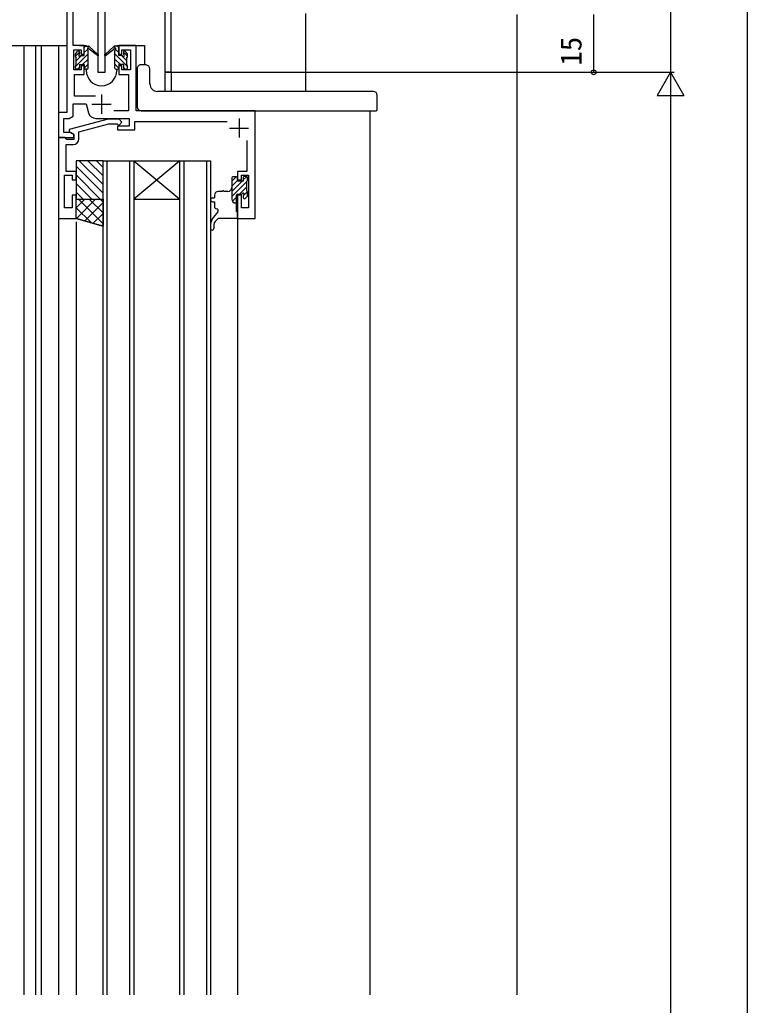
# Model space of a CAD drawing. Units: millimetres, scale not verified. Extents: x -437 to 438, y -681 to 678.
# Drawn here: x -223 to -33.6, y 216.7 to 473.1 of the extents above; entities that cross this region are included whole.
import ezdxf
from ezdxf.enums import TextEntityAlignment as Align

# ---------------------------------------------------------------- set-up
doc = ezdxf.new("R2010")
doc.units = ezdxf.units.MM
doc.header["$LTSCALE"] = 4
for name, color, linetype in [('0-3_YKK_11', 7, 'Continuous'), ('0-4_YKK_12', 2, 'Continuous'), ('0-5_YKK_13', 4, 'Continuous'), ('0-6_YKK_D', 6, 'Continuous'), ('0-8_YSS_K', 3, 'Continuous')]:
    doc.layers.add(name, color=color, linetype=linetype)
doc.styles.add('ＭＳ ゴシック', font='')
doc.styles.get('ＭＳ ゴシック').set_extended_font_data('MS Gothic')

msp = doc.modelspace()

# ---------------------------------------------------------------- linework, layer by layer
at = {"layer": '0-3_YKK_11'}
for p, q in [((-201.706, 453.601), (-201.706, 448.601)), ((-204.206, 451.101), (-199.206, 451.101)), ((-165.906, 447.401), (-165.906, 442.401)), ((-168.406, 444.901), (-163.406, 444.901))]:
    msp.add_line(p, q, dxfattribs=at)
for points in [[(-185.236, 479.901), (-185.236, 459.401), (-183.606, 459.401), (-183.606, 489.401)], [(-202.656, 479.901), (-202.656, 459.401), (-200.756, 459.401), (-200.756, 479.901)], [(-210.706, 478.871), (-210.706, 448.901), (-212.906, 448.901), (-212.906, 442.401), (-208.906, 442.401), (-208.906, 443.201), (-209.772, 443.701), (-211.506, 443.701), (-211.506, 447.401), (-210.118, 447.401), (-209.106, 447.985), (-209.106, 451.201), (-205.724, 451.201), (-205.103, 448.883)], [(-203.256, 453.201), (-208.706, 453.201), (-208.706, 458.801), (-206.206, 458.801), (-206.206, 461.101), (-207.006, 461.101), (-207.006, 460.001), (-208.906, 460.001), (-208.906, 465.201), (-207.006, 465.201), (-207.006, 464.101), (-206.206, 464.101), (-206.206, 466.401), (-209.106, 466.401), (-209.106, 477.271), (-207.506, 477.271)], [(-163.906, 441.628), (-163.906, 433.601), (-166.306, 433.601), (-166.306, 431.401), (-165.306, 431.401), (-165.306, 432.601), (-163.406, 432.601), (-163.406, 424.101), (-165.306, 424.101), (-165.306, 427.401), (-166.306, 427.401), (-166.306, 421.401), (-161.706, 421.401), (-161.706, 449.401), (-192.706, 449.401), (-192.706, 466.401), (-197.206, 466.401), (-197.206, 464.101), (-196.406, 464.101), (-196.406, 465.201), (-194.206, 465.201), (-194.206, 460.001), (-196.406, 460.001), (-196.406, 461.101), (-197.206, 461.101), (-197.206, 458.801), (-194.706, 458.801), (-194.706, 449.401), (-198.498, 449.401)], [(-207.606, 442.101), (-207.606, 443.921), (-199.845, 446.001), (-197.655, 446.001), (-197.23, 445.577), (-196.382, 446.425), (-197.157, 447.201), (-200.003, 447.201), (-210.106, 444.494), (-210.106, 443.894), (-208.906, 443.201), (-208.906, 441.901), (-210.706, 441.901), (-210.906, 442.101), (-211.206, 442.401), (-212.906, 442.401)], [(-203.171, 447.401), (-194.506, 447.401), (-194.506, 445.401), (-197.506, 445.401), (-197.506, 444.401), (-193.006, 444.401), (-193.006, 446.601), (-169.004, 446.601)], [(-212.906, 442.401), (-212.906, 421.401), (-208.306, 421.401), (-208.306, 427.401), (-209.306, 427.401), (-209.306, 424.101), (-211.306, 424.101), (-211.306, 432.601), (-209.306, 432.601), (-209.306, 431.401), (-208.306, 431.401), (-208.306, 433.601), (-210.906, 433.601), (-210.906, 440.601), (-209.106, 440.601)]]:
    msp.add_lwpolyline(points, dxfattribs=at)
for centre, radius, start, end in [((-203.171, 449.401), 2, 195, 270.00001), ((-209.106, 442.101), 1.5, 270.00001, 359.99999)]:
    msp.add_arc(centre, radius, start, end, dxfattribs=at)
at = {"layer": '0-4_YKK_12'}
for p, q in [((-148.606, 474.701), (-148.606, 454.401)), ((-226.256, 466.401), (-218.906, 466.401)), ((-221.906, 466.401), (-221.906, 219.401)), ((-218.906, 466.401), (-218.906, 219.401)), ((-218.906, 466.401), (-210.706, 466.401)), ((-217.406, 466.401), (-217.406, 219.401)), ((-212.906, 466.401), (-212.906, 219.401)), ((-207.406, 466.401), (-205.706, 466.401)), ((-205.706, 466.401), (-205.706, 466.201)), ((-197.706, 466.401), (-190.51, 466.401)), ((-197.706, 466.401), (-197.706, 466.201)), ((-190.51, 466.401), (-190.51, 461.317)), ((-205.706, 460.201), (-205.706, 459.901)), ((-197.706, 460.201), (-197.706, 459.901)), ((-185.236, 459.401), (-185.236, 454.401)), ((-183.606, 459.401), (-185.236, 459.401)), ((-183.606, 459.401), (-183.606, 454.401)), ((-131.906, 449.401), (-131.906, 219.401)), ((-201.306, 219.401), (-201.306, 436.401)), ((-200.306, 436.401), (-200.306, 219.401)), ((-194.306, 219.401), (-194.306, 436.401)), ((-193.306, 436.401), (-181.306, 436.401)), ((-193.306, 436.401), (-181.306, 426.401)), ((-181.306, 436.401), (-193.306, 426.401)), ((-181.306, 219.401), (-181.306, 436.401)), ((-180.306, 436.401), (-180.306, 219.401)), ((-174.306, 219.401), (-174.306, 436.401)), ((-193.306, 426.401), (-181.306, 426.401)), ((-208.306, 420.515), (-208.306, 219.401)), ((-166.306, 421.901), (-166.306, 219.401))]:
    msp.add_line(p, q, dxfattribs=at)
for points in [[(-201.306, 436.401), (-193.306, 436.401), (-193.306, 219.401)], [(-181.306, 436.401), (-173.306, 436.401), (-173.306, 219.401)]]:
    msp.add_lwpolyline(points, dxfattribs=at)
msp.add_arc((-201.706, 459.901), 4, 180, 0, dxfattribs=at)
at = {"layer": '0-5_YKK_13'}
for p, q in [((-208.506, 463.562), (-207.411, 464.657)), ((-208.506, 460.868), (-205.206, 464.168)), ((-208.506, 463.501), (-208.506, 464.101)), ((-208.418, 464.313), (-207.918, 464.813)), ((-207.406, 464.601), (-207.406, 464.262)), ((-206.206, 465.862), (-205.867, 466.201)), ((-206.206, 464.515), (-205.354, 465.367)), ((-205.906, 466.201), (-205.115, 466.201)), ((-205.206, 465.701), (-205.206, 466.201)), ((-205.206, 460.501), (-205.206, 465.101)), ((-204.922, 466.13), (-202.74, 464.083)), ((-202.772, 463.738), (-204.913, 465.434)), ((-198.49, 466.13), (-200.672, 464.083)), ((-200.64, 463.738), (-198.499, 465.434)), ((-197.506, 466.201), (-198.296, 466.201)), ((-198.206, 465.701), (-198.206, 466.201)), ((-198.206, 460.501), (-198.206, 465.101)), ((-194.906, 460.868), (-198.206, 464.168)), ((-197.206, 464.515), (-198.058, 465.367)), ((-197.206, 465.862), (-197.545, 466.201)), ((-196.006, 464.601), (-196.006, 464.262)), ((-194.906, 463.562), (-196.001, 464.657)), ((-194.994, 464.313), (-195.494, 464.813)), ((-194.906, 463.501), (-194.906, 464.101)), ((-208.306, 462.415), (-206.92, 463.801)), ((-208.306, 461.201), (-208.306, 463.301)), ((-206.626, 461.401), (-205.206, 462.821)), ((-196.786, 461.401), (-198.206, 462.821)), ((-195.106, 462.415), (-196.492, 463.801)), ((-195.106, 461.201), (-195.106, 463.301)), ((-208.506, 460.501), (-208.506, 461.001)), ((-207.706, 460.201), (-208.206, 460.201)), ((-207.826, 460.201), (-207.406, 460.621)), ((-207.406, 461.401), (-207.406, 460.501)), ((-207.406, 461.401), (-206.206, 461.401)), ((-206.206, 461.401), (-206.206, 460.501)), ((-206.205, 460.475), (-205.206, 461.474)), ((-205.506, 460.201), (-205.906, 460.201)), ((-197.207, 460.475), (-198.206, 461.474)), ((-197.906, 460.201), (-197.506, 460.201)), ((-196.006, 461.401), (-197.206, 461.401)), ((-197.206, 461.401), (-197.206, 460.501)), ((-196.006, 461.401), (-196.006, 460.501)), ((-195.586, 460.201), (-196.006, 460.621)), ((-195.706, 460.201), (-195.206, 460.201)), ((-194.906, 460.501), (-194.906, 461.001)), ((-192.423, 460.364), (-192.423, 450.401)), ((-190.071, 461.294), (-191.371, 461.362)), ((-189.123, 456.401), (-189.123, 460.295)), ((-130.923, 454.401), (-187.123, 454.401)), ((-129.923, 449.701), (-129.923, 453.401)), ((-191.423, 449.401), (-130.223, 449.401)), ((-201.306, 430.179), (-207.527, 436.401)), ((-201.306, 432.424), (-205.283, 436.401)), ((-201.306, 434.67), (-203.038, 436.401)), ((-201.306, 427.934), (-208.306, 434.934)), ((-202.017, 426.401), (-208.306, 432.689)), ((-167.806, 431.901), (-167.806, 426.401)), ((-167.806, 428.392), (-165.097, 431.101)), ((-167.806, 427.045), (-163.906, 430.945)), ((-167.805, 431.087), (-166.691, 432.201)), ((-167.805, 429.74), (-166.276, 431.269)), ((-166.606, 432.201), (-167.506, 432.201)), ((-166.306, 431.401), (-166.306, 431.901)), ((-164.806, 431.392), (-163.912, 432.286)), ((-164.006, 432.301), (-164.506, 432.301)), ((-163.906, 428.501), (-163.906, 431.101)), ((-163.706, 431.301), (-163.706, 432.001)), ((-204.262, 426.401), (-208.306, 430.444)), ((-206.508, 426.401), (-208.306, 428.199)), ((-170.256, 428.401), (-171.306, 428.401)), ((-168.806, 428.401), (-169.856, 428.401)), ((-165.803, 427.701), (-163.906, 429.598)), ((-164.606, 427.551), (-163.742, 428.415)), ((-163.706, 427.301), (-163.706, 428.301)), ((-208.306, 424.165), (-206.071, 426.401)), ((-208.256, 421.386), (-203.242, 426.401)), ((-201.306, 419.994), (-207.713, 426.401)), ((-201.306, 422.822), (-204.885, 426.401)), ((-201.306, 425.65), (-202.056, 426.401)), ((-172.806, 426.701), (-172.306, 426.701)), ((-172.806, 425.701), (-172.306, 425.701)), ((-172.306, 427.401), (-172.306, 426.701)), ((-172.306, 425.701), (-172.306, 424.401)), ((-167.646, 425.858), (-166.606, 426.898)), ((-166.606, 423.201), (-166.606, 427.401)), ((-166.306, 427.701), (-165.267, 427.701)), ((-164.806, 427.24), (-164.806, 426.801)), ((-164.764, 427.393), (-164.656, 427.501)), ((-164.294, 426.589), (-163.794, 427.089)), ((-204.436, 420.295), (-208.306, 424.165)), ((-206.056, 420.758), (-201.306, 425.508)), ((-171.425, 423.077), (-172.593, 421.701)), ((-166.806, 425.401), (-166.606, 425.401)), ((-166.756, 425.401), (-166.606, 425.551)), ((-166.306, 422.901), (-166.606, 423.201)), ((-208.306, 421.401), (-201.306, 419.401)), ((-203.857, 420.129), (-201.306, 422.68)), ((-171.306, 421.401), (-171.881, 420.856)), ((-166.606, 421.401), (-171.306, 421.401)), ((-166.306, 421.701), (-166.306, 422.901)), ((-201.657, 419.501), (-201.306, 419.852)), ((-173.306, 419.76), (-173.306, 418.738)), ((-172.506, 419.404), (-172.506, 418.738))]:
    msp.add_line(p, q, dxfattribs=at)
for points in [[(-206.945, 463.801), (-206.206, 463.801), (-206.206, 465.901)], [(-196.467, 463.801), (-197.206, 463.801), (-197.206, 465.901)], [(-164.806, 432.001), (-164.806, 431.101), (-166.006, 431.101)]]:
    msp.add_lwpolyline(points, dxfattribs=at)
for points in [[(-208.306, 426.401), (-201.306, 426.401), (-201.306, 436.401), (-208.306, 436.401)], [(-208.306, 426.401), (-201.306, 426.401), (-201.306, 419.401), (-208.306, 421.401)]]:
    msp.add_lwpolyline(points, close=True, dxfattribs=at)
for centre, radius, start, end in [((-208.206, 464.101), 0.3, 135, 180), ((-207.706, 464.601), 0.3, 0, 135), ((-207.706, 464.262), 0.3, 303.05573, 0), ((-205.906, 465.901), 0.3, 90, 180), ((-205.206, 465.501), 0.2, 20.88332, 233.1301), ((-205.506, 465.101), 0.3, 0, 53.1301), ((-205.115, 465.901), 0.3, 49.89741, 90), ((-204.739, 465.679), 0.3, 200.88332, 234.62002), ((-202.657, 463.901), 0.2, 234.62002, 114.62002), ((-200.755, 463.901), 0.2, 65.37998, 305.37998), ((-198.673, 465.679), 0.3, 305.37998, 339.11668), ((-198.296, 465.901), 0.3, 90, 130.10259), ((-198.206, 465.501), 0.2, 306.8699, 159.11668), ((-197.906, 465.101), 0.3, 126.8699, 180), ((-197.506, 465.901), 0.3, 0, 90), ((-195.706, 464.601), 0.3, 45, 180), ((-195.706, 464.262), 0.3, 180, 236.94427), ((-195.206, 464.101), 0.3, 0, 45), ((-208.306, 463.501), 0.2, 180, 270), ((-207.406, 463.801), 0.25, 123.05573, 326.94427), ((-206.945, 463.501), 0.3, 90, 146.94427), ((-196.467, 463.501), 0.3, 33.05573, 90), ((-196.006, 463.801), 0.25, 213.05573, 56.94427), ((-195.106, 463.501), 0.2, 270, 0), ((-208.306, 461.001), 0.2, 90, 180), ((-208.206, 460.501), 0.3, 180, 270), ((-207.706, 460.501), 0.3, 270, 0), ((-205.906, 460.501), 0.3, 180, 270), ((-205.506, 460.501), 0.3, 270, 0), ((-197.906, 460.501), 0.3, 180, 270), ((-197.506, 460.501), 0.3, 270, 0), ((-195.706, 460.501), 0.3, 180, 270), ((-195.206, 460.501), 0.3, 270, 0), ((-195.106, 461.001), 0.2, 0, 90), ((-191.423, 460.364), 1, 87, 180), ((-190.123, 460.295), 1, 0, 87), ((-187.123, 456.401), 2, 180, 270), ((-130.923, 453.401), 1, 0, 90), ((-191.423, 450.401), 1, 180, 270), ((-130.223, 449.701), 0.3, 270, 0), ((-167.506, 431.901), 0.3, 90, 180), ((-166.606, 431.901), 0.3, 0, 90), ((-166.006, 431.401), 0.3, 180, 270), ((-164.506, 432.001), 0.3, 90, 180), ((-164.006, 432.001), 0.3, 0, 90), ((-163.906, 431.301), 0.2, 270, 0), ((-171.306, 427.401), 1, 90, 180), ((-170.056, 428.401), 0.2, 0, 180), ((-168.806, 429.401), 1, 270, 0), ((-163.906, 428.301), 0.2, 0, 90), ((-172.806, 426.201), 0.5, 90, 270), ((-166.806, 426.401), 1, 180, 270), ((-166.306, 427.401), 0.3, 90, 180), ((-165.267, 428.001), 0.3, 270, 326.94427), ((-164.806, 427.701), 0.25, 303.05573, 146.94427), ((-164.506, 427.24), 0.3, 123.05573, 180), ((-164.506, 426.801), 0.3, 180, 315), ((-164.006, 427.301), 0.3, 315, 0), ((-171.806, 424.401), 0.5, 180, 270), ((-171.806, 423.401), 0.5, 319.67145, 90), ((-170.306, 419.76), 3, 139.67145, 180), ((-170.506, 419.404), 2, 133.43233, 180), ((-166.606, 421.701), 0.3, 270, 0), ((-172.906, 418.738), 0.4, 180, 0)]:
    msp.add_arc(centre, radius, start, end, dxfattribs=at)
at = {"layer": '0-6_YKK_D'}
for p, q in [((-53.607, 519.402), (-53.607, 459.401)), ((-33.607, 519.402), (-33.607, -130.599)), ((-73.607, 474.401), (-73.607, 459.401)), ((-183.421, 459.401), (-52.607, 459.401)), ((-183.421, 459.401), (-72.607, 459.401)), ((-126.906, 459.401), (-52.607, 459.401)), ((-53.607, 459.401), (-57.107, 453.339)), ((-53.607, 459.401), (-50.107, 453.339)), ((-53.607, 459.401), (-53.607, 447.276)), ((-57.107, 453.339), (-50.107, 453.339)), ((-53.607, 452.401), (-53.607, -33.599))]:
    msp.add_line(p, q, dxfattribs=at)
msp.add_circle((-73.607, 459.401), 0.637, dxfattribs=at)
at = {"layer": '0-8_YSS_K'}
msp.add_line((-93.607, 474.401), (-93.607, 219.401), dxfattribs=at)

# ---------------------------------------------------------------- texts
at = {"layer": '0-6_YKK_D', "style": 'ＭＳ ゴシック'}
msp.add_text('15', height=5.499, rotation=90, dxfattribs=at).set_placement((-75.107, 461.148), align=Align.BOTTOM_LEFT)

doc.saveas('drawing.dxf')
